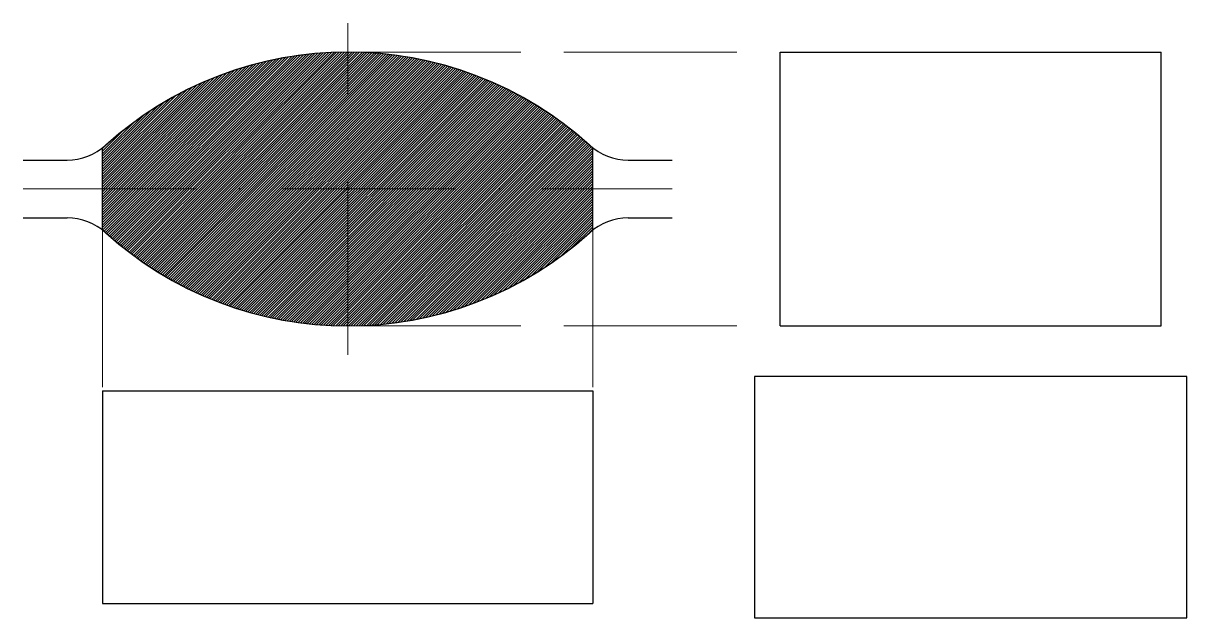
# Model space of a CAD drawing. Header units: millimetres. Extents: x -22.5 to 58.2, y -29.8 to 11.5.
import ezdxf

# ---------------------------------------------------------------- set-up
doc = ezdxf.new("R2010")
doc.units = ezdxf.units.MM
doc.linetypes.add('ACAD_ISO02W100', pattern=[15, 12, -3])
doc.linetypes.add('ACAD_ISO10W100', pattern=[18, 12, -2.95, 0.1, -2.95])
doc.layers.get('0').update_dxf_attribs({"lineweight": 25, "true_color": 0x000000})
for name, color, linetype, lineweight, true_color in [('profile', 14, 'Continuous', 25, 0x800000), ('profile_hatch', 14, 'Continuous', 13, 0x800000), ('s', 7, 'ACAD_ISO02W100', 13, 0x000000), ('sp', 7, 'ACAD_ISO10W100', 13, 0x000000)]:
    doc.layers.add(name, color=color, linetype=linetype, lineweight=lineweight, true_color=true_color)

msp = doc.modelspace()

# ---------------------------------------------------------------- hatches: boundary and pattern name
at = {"layer": 'profile_hatch'}
h = msp.add_hatch(dxfattribs=at)
h.set_pattern_fill('ANSI31', color=256, scale=0.3, angle=90, style=0)
h.set_pattern_definition([(45, (0, 0), (-0.08838835, 0.08838835), [])])
edge = h.paths.add_edge_path()
edge.add_arc((0, 15.5), 25, 227.15636, 312.84364)
edge.add_line((17, -2.83), (17, 2.83))
edge.add_arc((0, -15.5), 25, 47.15636, 132.84364)
edge.add_line((-17, 2.83), (-17, -2.83))

# ---------------------------------------------------------------- linework, layer by layer
for p, q in [((30, -9.5), (30, 9.5)), ((30, 9.5), (56.42, 9.5)), ((56.42, -9.5), (56.42, 9.5)), ((-22.5, 2), (-19.462, 2)), ((19.462, 2), (22.5, 2)), ((-22.5, -2), (-19.462, -2)), ((19.462, -2), (22.5, -2)), ((30, -9.5), (56.42, -9.5)), ((58.195, -13.01), (28.225, -13.01)), ((28.225, -13.01), (28.225, -29.75)), ((58.195, -29.75), (58.195, -13.01)), ((-17, -14), (17, -14)), ((-17, -14), (-17, -28.76)), ((17, -14), (17, -28.76)), ((-17, -28.76), (17, -28.76)), ((28.225, -29.75), (58.195, -29.75))]:
    msp.add_line(p, q)
for centre, radius, start, end in [((0, -15.5), 25, 47.84904, 132.15096), ((-19.462, 6), 4, 270, 312.15096), ((19.462, 6), 4, 227.84904, 270), ((-19.462, -6), 4, 47.84904, 90), ((19.462, -6), 4, 90, 132.15096), ((0, 15.5), 25, 227.84904, 312.15096)]:
    msp.add_arc(centre, radius, start, end)
at = {"layer": 'profile'}
for p, q in [((-17, -2.83), (-17, 2.83)), ((17, -2.83), (17, 2.83))]:
    msp.add_line(p, q, dxfattribs=at)
for centre, start, end in [((0, -15.5), 47.15636, 132.84364), ((0, 15.5), 227.15636, 312.84364)]:
    msp.add_arc(centre, 25, start, end, dxfattribs=at)
at = {"layer": 's'}
for p, q in [((0, 9.5), (56.42, 9.5)), ((-17, -28.76), (-17, -2.83)), ((17, -28.76), (17, -2.83)), ((0, -9.5), (56.42, -9.5))]:
    msp.add_line(p, q, dxfattribs=at)
at = {"layer": 'sp'}
for p, q in [((0, -11.5), (0, 11.5)), ((-22.5, 0), (22.5, 0))]:
    msp.add_line(p, q, dxfattribs=at)

doc.saveas('drawing.dxf')
